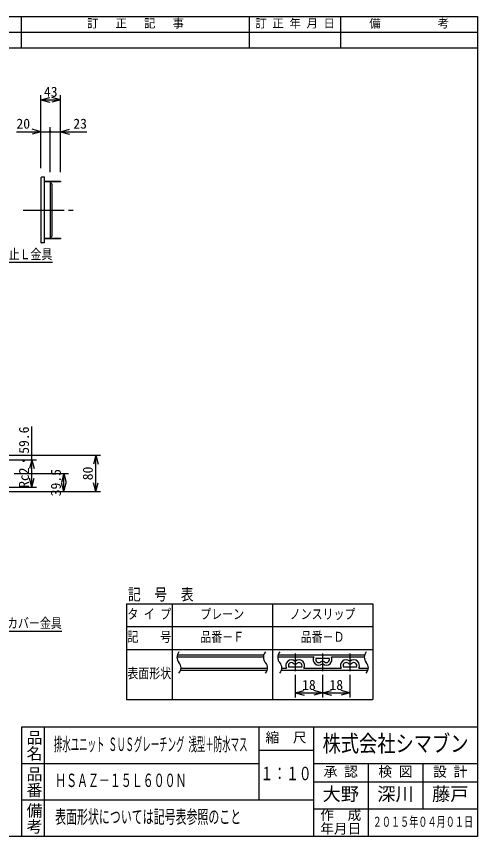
# Model space of a CAD drawing. Units: millimetres, scale not verified. Extents: x -1365 to 1365, y -930 to 870.
# Drawn here: x 354 to 1365, y -930 to 870 of the extents above; entities that cross this region are included whole.
import ezdxf
from ezdxf.enums import TextEntityAlignment as Align

# ---------------------------------------------------------------- set-up
doc = ezdxf.new("R2010")
doc.units = ezdxf.units.MM
doc.header["$LTSCALE"] = 10
doc.linetypes.add('CHAIN1', pattern=[8, 5, -1, 1, -1])
doc.linetypes.add('CHAIN2', pattern=[12, 9, -1, 1, -1])
for name, color, linetype in [('0-0_計極細', 2, 'Continuous'), ('0-1_計細線', 3, 'Continuous'), ('0-5_寸法線', 7, 'Continuous'), ('0-7_枠細線', 5, 'Continuous'), ('0-8_枠中線', 5, 'Continuous'), ('1-5_寸法2', 7, 'Continuous')]:
    doc.layers.add(name, color=color, linetype=linetype)
doc.styles.add('@ＭＳ ゴシック', font='')
doc.styles.add('ＭＳ ゴシック', font='')
doc.styles.get('@ＭＳ ゴシック').set_extended_font_data('@MS Gothic')
doc.styles.get('ＭＳ ゴシック').set_extended_font_data('MS Gothic')

msp = doc.modelspace()

# ---------------------------------------------------------------- hatches: boundary and pattern name
at = {"layer": '0-5_寸法線'}
msp.add_hatch(color=256, dxfattribs=at).paths.add_polyline_path([(430.61, 617.02, 1), (424.61, 617.02, 1)])

# ---------------------------------------------------------------- linework, layer by layer
at = {"layer": '0-0_計極細', "linetype": 'CHAIN2'}
msp.add_line((368.36, 445.02), (483.59, 445.02), dxfattribs=at)
at = {"layer": '0-1_計細線'}
for p, q in [((407.61, 516.02), (407.61, 374.02)), ((415.61, 517.02), (408.61, 517.02)), ((415.61, 373.02), (415.61, 517.02)), ((417.61, 507.02), (417.61, 508.22)), ((427.61, 507.02), (427.61, 508.22)), ((427.61, 506.02), (427.61, 384.02)), ((429.61, 507.02), (429.61, 508.22)), ((431.61, 507.02), (431.61, 508.22)), ((433.61, 507.02), (433.61, 508.22)), ((447.61, 507.02), (447.61, 508.22)), ((428.11, 503.52), (430.11, 503.52)), ((431.61, 502.02), (431.61, 388.02)), ((417.61, 381.82), (417.61, 383.02)), ((427.61, 381.82), (427.61, 383.02)), ((428.11, 386.52), (430.11, 386.52)), ((429.61, 381.82), (429.61, 383.02)), ((431.61, 381.82), (431.61, 383.02)), ((433.61, 381.82), (433.61, 383.02)), ((447.61, 381.82), (447.61, 383.02)), ((415.61, 373.02), (408.61, 373.02))]:
    msp.add_line(p, q, dxfattribs=at)
for points in [[(415.61, 508.22), (450.61, 508.22), (450.61, 507.02), (415.61, 507.02)], [(415.61, 383.02), (450.61, 383.02), (450.61, 381.82), (415.61, 381.82)]]:
    msp.add_lwpolyline(points, close=True, dxfattribs=at)
for centre, radius, start, end in [((408.61, 516.02), 1, 90, 180), ((426.61, 506.02), 1, 0, 90), ((428.11, 504.02), 0.5, 180, 270), ((430.11, 502.02), 1.5, 0, 90), ((426.61, 384.02), 1, 270, 360), ((428.11, 386.02), 0.5, 90, 180), ((430.11, 388.02), 1.5, 270, 360), ((408.61, 374.02), 1, 180, 270)]:
    msp.add_arc(centre, radius, start, end, dxfattribs=at)
at = {"layer": '0-5_寸法線'}
for p, q in [((407.61, 537.02), (407.61, 697.02)), ((407.61, 687.02), (426.92, 692.2)), ((407.61, 687.02), (426.92, 681.84)), ((407.61, 687.02), (450.61, 687.02)), ((450.61, 687.02), (431.29, 692.2)), ((450.61, 687.02), (431.29, 681.84)), ((450.61, 528.22), (450.61, 697.02)), ((353.9, 617.02), (427.61, 617.02)), ((407.61, 617.02), (388.29, 622.2)), ((407.61, 617.02), (388.29, 611.84)), ((407.61, 537.02), (407.61, 627.02)), ((427.61, 528.22), (427.61, 627.02)), ((427.61, 617.02), (508.53, 617.02)), ((450.61, 528.22), (450.61, 627.02)), ((450.61, 617.02), (469.92, 622.2)), ((450.61, 617.02), (469.92, 611.84)), ((387.84, -162.79), (387.84, -29.77)), ((307.84, -92.98), (537.84, -92.98)), ((307.84, -103.17), (397.84, -103.17)), ((387.84, -103.17), (382.67, -122.49)), ((387.84, -103.17), (393.02, -122.49)), ((527.84, -92.98), (522.67, -112.3)), ((527.84, -92.98), (533.02, -112.3)), ((527.84, -172.98), (527.84, -92.98)), ((348.61, -133.48), (467.84, -133.48)), ((387.84, -162.79), (382.67, -143.47)), ((387.84, -162.79), (393.02, -143.47)), ((457.84, -133.48), (452.67, -152.8)), ((457.84, -133.48), (463.02, -152.8)), ((457.84, -172.98), (457.84, -133.48)), ((457.84, -172.98), (452.67, -153.66)), ((457.84, -172.98), (463.02, -153.66)), ((527.84, -172.98), (522.67, -153.66)), ((527.84, -172.98), (533.02, -153.66)), ((307.84, -162.79), (397.84, -162.79)), ((307.84, -172.98), (537.84, -172.98)), ((307.84, -172.98), (467.84, -172.98))]:
    msp.add_line(p, q, dxfattribs=at)
msp.add_lwpolyline([(221.26, 437.2), (264.78, 330.53), (432.78, 330.53)], dxfattribs=at)
at = {"layer": '0-7_枠細線'}
for p, q in [((365, 800), (365, 870)), ((865, 800), (865, 870)), ((1065, 800), (1065, 870)), ((1365, 835), (295, 835)), ((1365, 800), (295, 800)), ((595.17, -419.16), (1135.17, -419.16)), ((595.17, -419.16), (595.17, -629.16)), ((695.17, -419.16), (695.17, -629.16)), ((915.17, -419.16), (915.17, -629.16)), ((1135.17, -419.16), (1135.17, -629.16)), ((595.17, -469.16), (1135.17, -469.16)), ((595.17, -519.16), (1135.17, -519.16)), ((705.82, -535.32), (895.58, -535.32)), ((706.55, -531.32), (896.31, -531.32)), ((926.82, -535.32), (1005.94, -535.32)), ((927.55, -531.32), (1117.31, -531.32)), ((1010.72, -538.66), (1039.61, -538.66)), ((1044.39, -535.32), (1116.58, -535.32)), ((950.72, -557.32), (979.61, -557.32)), ((1070.72, -557.32), (1099.61, -557.32)), ((714.02, -564.66), (903.78, -564.66)), ((714.75, -560.66), (904.51, -560.66)), ((935.02, -564.66), (1124.78, -564.66)), ((935.75, -560.66), (945.94, -560.66)), ((965.17, -574.66), (965.17, -624.66)), ((984.39, -560.66), (1065.94, -560.66)), ((1025.17, -574.66), (1025.17, -624.66)), ((1085.17, -574.66), (1085.17, -624.66)), ((1104.39, -560.66), (1125.52, -560.66)), ((965.17, -614.66), (984.48, -609.48)), ((1025.17, -614.66), (1005.85, -609.48)), ((1025.17, -614.66), (1044.48, -609.48)), ((1085.17, -614.66), (1065.85, -609.48)), ((595.17, -629.16), (1135.17, -629.16)), ((965.17, -614.66), (984.48, -619.83)), ((965.17, -614.66), (1025.17, -614.66)), ((1025.17, -614.66), (1005.85, -619.83)), ((1025.17, -614.66), (1044.48, -619.83)), ((1025.17, -614.66), (1085.17, -614.66)), ((1085.17, -614.66), (1065.85, -619.83)), ((415, -690), (415, -930)), ((885, -690), (885, -850)), ((1005, -690), (1005, -930)), ((885, -740), (1005, -740)), ((885, -770), (365, -770)), ((1365, -770), (1005, -770)), ((1125, -770), (1125, -930)), ((1245, -770), (1245, -870)), ((1005, -810), (1365, -810)), ((1005, -850), (365, -850)), ((1365, -870), (1005, -870))]:
    msp.add_line(p, q, dxfattribs=at)
at = {"layer": '0-7_枠細線', "linetype": 'CHAIN1'}
for p, q in [((965.17, -528.52), (965.17, -567.22)), ((1025.17, -528.52), (1025.17, -567.22)), ((1085.17, -528.52), (1085.17, -567.22))]:
    msp.add_line(p, q, dxfattribs=at)
at = {"layer": '0-7_枠細線'}
for centre, radius, start, end in [((722.97, -536.4), 17.18, 137.56163, 222.43837), ((912.73, -536.4), 17.18, 137.56163, 222.43837), ((943.97, -536.4), 17.18, 137.56163, 222.43837), ((1016.83, -541.32), 12.43, 151.14637, 308.68219), ((1016.83, -541.32), 6.67, 156.42182, 308.68219), ((1033.5, -541.32), 12.43, 231.31781, 28.85363), ((1033.5, -541.32), 6.67, 231.31781, 23.57818), ((1133.73, -536.4), 17.18, 137.56163, 222.43837), ((697.61, -559.58), 17.18, 317.56163, 42.43837), ((887.37, -559.58), 17.18, 317.56163, 42.43837), ((918.61, -559.58), 17.18, 317.56163, 42.43837), ((956.83, -554.66), 12.43, 51.31781, 208.85363), ((956.83, -554.66), 6.67, 51.31781, 203.57818), ((965.17, -544.25), 6.67, 231.31781, 308.68219), ((965.17, -544.25), 0.9, 231.31781, 308.68219), ((973.5, -554.66), 12.43, 331.14637, 128.68219), ((973.5, -554.66), 6.67, 336.42182, 128.68219), ((1025.17, -551.73), 6.67, 51.31781, 128.68219), ((1025.17, -551.73), 0.9, 51.31781, 128.68219), ((1076.83, -554.66), 12.43, 51.31781, 208.85363), ((1076.83, -554.66), 6.67, 51.31781, 203.57818), ((1085.17, -544.25), 6.67, 231.31781, 308.68219), ((1085.17, -544.25), 0.9, 231.31781, 308.68219), ((1093.5, -554.66), 12.43, 331.14637, 128.68219), ((1093.5, -554.66), 6.67, 336.42182, 128.68219), ((1108.37, -559.58), 17.18, 317.56163, 42.43837)]:
    msp.add_arc(centre, radius, start, end, dxfattribs=at)
at = {"layer": '0-8_枠中線'}
msp.add_lwpolyline([(-1365, -930), (-1365, 870), (1365, 870), (1365, -930)], close=True, dxfattribs=at)
msp.add_lwpolyline([(1365, -690), (365, -690), (365, -930)], dxfattribs=at)
at = {"layer": '1-5_寸法2'}
msp.add_lwpolyline([(226.11, -539.92), (261.28, -479), (453.28, -479)], dxfattribs=at)

# ---------------------------------------------------------------- texts
at = {"layer": '0-5_寸法線', "style": 'ＭＳ ゴシック'}
for s, p in [('43', (414.11, 687.02)), ('20', (353.9, 617.02)), ('23', (478.53, 617.02))]:
    msp.add_text(s, height=21.99, dxfattribs=at).set_placement(p, align=Align.BOTTOM_LEFT)
at = {"layer": '0-5_寸法線', "style": 'ＭＳ ゴシック', "width": 0.8}
msp.add_text('抜け防止Ｌ金具', height=21.99, dxfattribs=at).set_placement((264.78, 330.53), align=Align.BOTTOM_LEFT)
at = {"layer": '0-5_寸法線', "style": 'ＭＳ ゴシック'}
for s, p in [('Rc2・59.6', (387.84, -164.77)), ('39.5', (457.84, -183.23)), ('80', (527.84, -147.98))]:
    msp.add_text(s, height=21.99, rotation=90, dxfattribs=at).set_placement(p, align=Align.BOTTOM_LEFT)
at = {"layer": '0-7_枠細線', "style": 'ＭＳ ゴシック'}
for s, height, p in [('訂\u3000 正\u3000 記\u3000 事', 18.33, (508.75, 840)), ('訂 正 年 月 日', 18.33, (877.5, 840)), ('備\u3000\u3000\u3000\u3000\u3000考', 18.33, (1127.5, 840)), ('18', 21.99, (980.17, -614.66)), ('18', 21.99, (1040.17, -614.66)), ('縮\u3000尺', 21.99, (900, -730)), ('検 図', 21.99, (1147.5, -805)), ('設 計', 21.99, (1267.5, -805)), ('承 認', 21.99, (1027.5, -805)), ('大野', 29.33, (1025, -860)), ('深川', 29.33, (1145, -860)), ('藤戸', 29.33, (1265, -860)), ('作\u3000成', 21.99, (1020, -900)), ('年月日', 21.99, (1020, -930))]:
    msp.add_text(s, height=height, dxfattribs=at).set_placement(p, align=Align.BOTTOM_LEFT)
for s, height, width, p in [('タ イ プ', 21.99, 0.8, (597.17, -459.16)), ('プレーン', 21.99, 0.8, (757.17, -459.16)), ('ノンスリップ', 21.99, 0.8, (953.17, -459.16)), ('記\u3000\u3000号', 21.99, 0.8, (597.17, -509.16)), ('品番－Ｆ', 21.99, 0.8, (757.17, -509.16)), ('品番－Ｄ', 21.99, 0.8, (977.17, -509.16)), ('表面形状', 21.99, 0.8, (597.17, -589.16)), ('株式会社シマブン', 36.66, 0.8, (1025, -755)), ('排水ユニット ＳＵＳグレーチング 浅型＋防水マス', 29.33, 0.45, (436, -750.94)), ('ＨＳＡＺ－１５Ｌ６００Ｎ', 29.33, 0.6, (438.69, -830)), ('１：１０', 29.33, 0.7, (889, -815)), ('表面形状については記号表参照のこと', 29.33, 0.6, (438.69, -910)), ('２０１５年０４月０１日', 21.99, 0.65, (1135, -915))]:
    msp.add_text(s, height=height, dxfattribs=dict(at, width=width)).set_placement(p, align=Align.BOTTOM_LEFT)
at = {"layer": '0-7_枠細線', "style": '@ＭＳ ゴシック'}
for s, p in [('品名', (372.5, -695)), ('品番', (372.5, -775)), ('備考', (372.5, -855))]:
    msp.add_text(s, height=25.66, rotation=270, dxfattribs=at).set_placement(p, align=Align.BOTTOM_LEFT)
at = {"layer": '0-7_枠細線', "insert": (598.28, -414.16), "char_height": 25.66, "attachment_point": 7, "style": 'ＭＳ ゴシック'}
msp.add_mtext('\\T2.07;\\W0.8;記号表', dxfattribs=at)
at = {"layer": '1-5_寸法2', "style": 'ＭＳ ゴシック', "width": 0.8}
msp.add_text('ボルトカバー金具', height=21.99, dxfattribs=at).set_placement((261.28, -479), align=Align.BOTTOM_LEFT)

doc.saveas('drawing.dxf')
